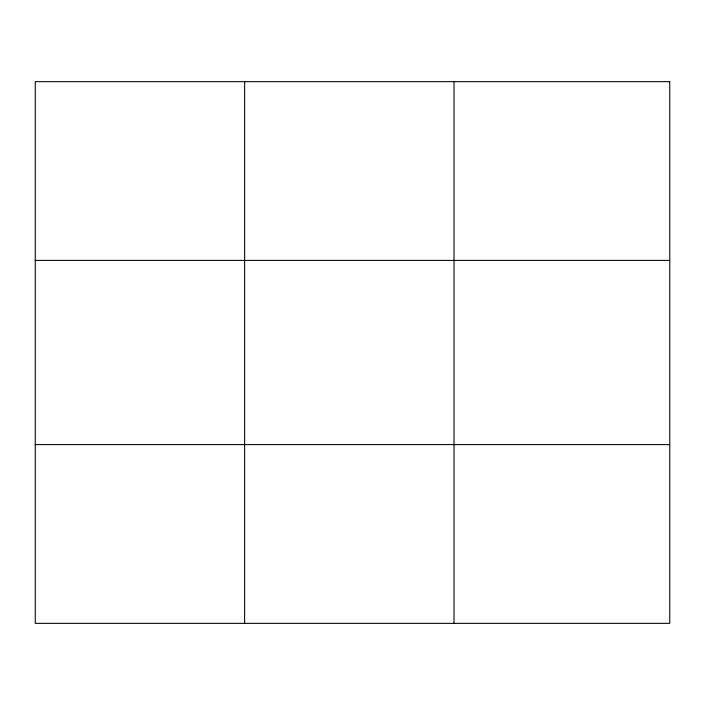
<?xml version="1.0" encoding="UTF-8"?>
<svg xmlns="http://www.w3.org/2000/svg" width="705" height="705" viewBox="0 0 705 705"><rect width="100%" height="100%" fill="white"/><g stroke="black" fill="none" stroke-linecap="round" stroke-linejoin="round"><path stroke-width="1.06" d="M244.635 81.648L244.635 623.352M454.02 81.648L454.02 623.352M35.25 260.409L669.75 260.409M35.25 444.591L669.75 444.591M669.75 81.648L669.75 623.352L35.25 623.352L35.25 81.648L669.75 81.648"/></g></svg>
